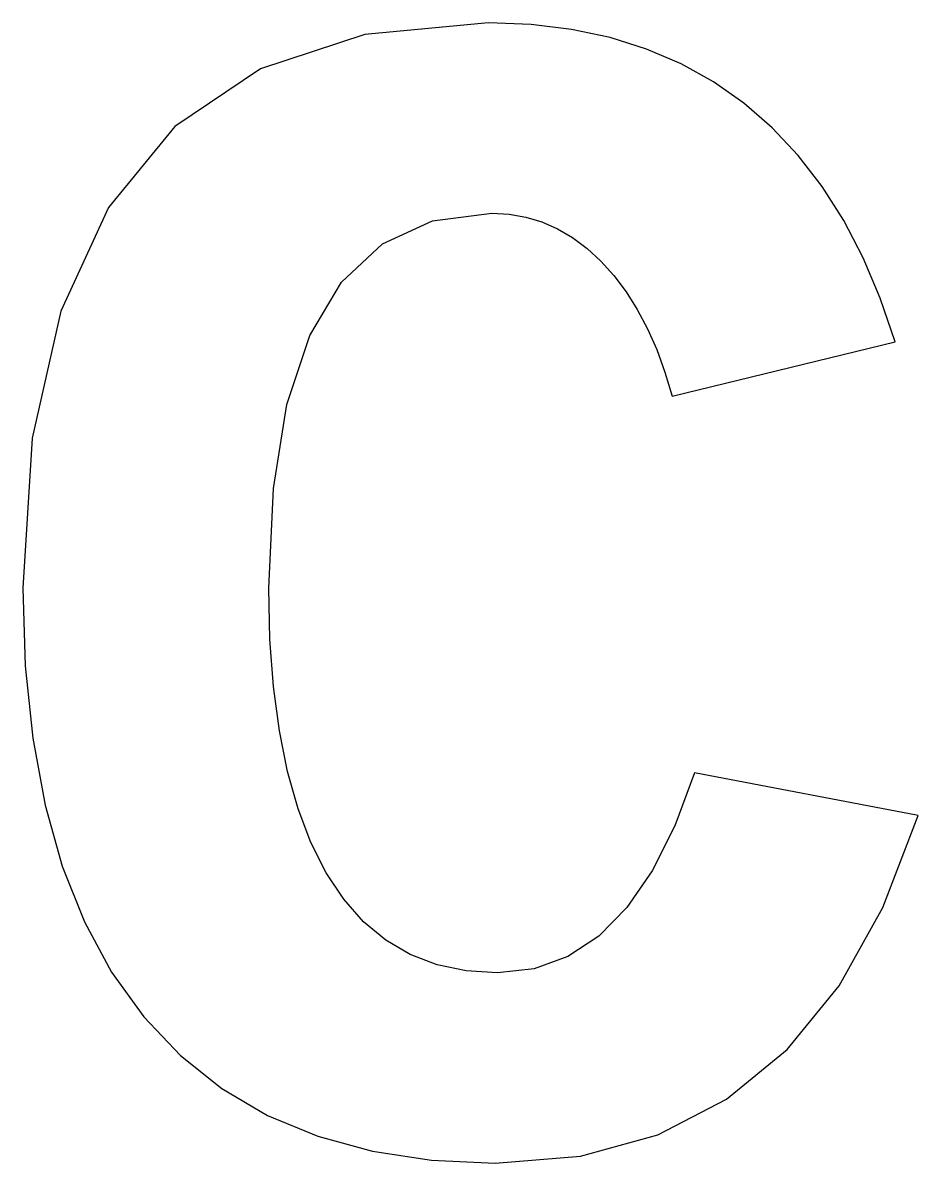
# Model space of a CAD drawing. Header units: metres. Extents: x -6.7 to 7.4, y -22.5 to -4.6.
import ezdxf

# ---------------------------------------------------------------- set-up
doc = ezdxf.new("R2010")
doc.units = ezdxf.units.M

msp = doc.modelspace()

# ---------------------------------------------------------------- linework, layer by layer
for p, q in [((0.616776, -4.59094), (-1.32483, -4.77211)), ((1.28557, -4.61671), (0.616776, -4.59094)), ((1.92255, -4.69402), (1.28557, -4.61671)), ((-1.32483, -4.77211), (-2.96774, -5.31561)), ((2.52771, -4.82288), (1.92255, -4.69402)), ((3.10104, -5.00325), (2.52771, -4.82288)), ((3.64256, -5.23518), (3.10104, -5.00325)), ((-2.96774, -5.31561), (-4.31194, -6.22147)), ((4.15227, -5.51865), (3.64256, -5.23518)), ((4.63014, -5.85367), (4.15227, -5.51865)), ((5.07468, -6.23938), (4.63014, -5.85367)), ((-4.31194, -6.22147), (-5.35744, -7.48965)), ((5.48424, -6.67505), (5.07468, -6.23938)), ((5.85883, -7.16069), (5.48424, -6.67505)), ((6.19844, -7.6963), (5.85883, -7.16069)), ((-5.35744, -7.48965), (-6.1042, -9.12019)), ((-1.04823, -8.06068), (-0.261505, -7.70016)), ((-0.261505, -7.70016), (0.668259, -7.58)), ((0.668259, -7.58), (0.939896, -7.59538)), ((0.939896, -7.59538), (1.20258, -7.64153)), ((1.20258, -7.64153), (1.45631, -7.71844)), ((6.50308, -8.28188), (6.19844, -7.6963)), ((1.45631, -7.71844), (1.70113, -7.82611)), ((1.70113, -7.82611), (1.93698, -7.96455)), ((1.93698, -7.96455), (2.16389, -8.13376)), ((-1.69193, -8.66153), (-1.04823, -8.06068)), ((2.16389, -8.13376), (2.38188, -8.33372)), ((2.38188, -8.33372), (2.58775, -8.56158)), ((6.77274, -8.91742), (6.50308, -8.28188)), ((2.58775, -8.56158), (2.7784, -8.81441)), ((-2.19258, -9.50272), (-1.69193, -8.66153)), ((2.7784, -8.81441), (2.95378, -9.09222)), ((7.00743, -9.60294), (6.77274, -8.91742)), ((-6.1042, -9.12019), (-6.55228, -11.1131)), ((2.95378, -9.09222), (3.11392, -9.39503)), ((3.11392, -9.39503), (3.25882, -9.72282)), ((-2.55019, -10.5842), (-2.19258, -9.50272)), ((3.50287, -10.4534), (7.00743, -9.60294)), ((3.25882, -9.72282), (3.38847, -10.0756)), ((3.38847, -10.0756), (3.50287, -10.4534)), ((-2.76476, -11.9061), (-2.55019, -10.5842)), ((-6.55228, -11.1131), (-6.70163, -13.4683)), ((-2.83627, -13.4683), (-2.76476, -11.9061)), ((-6.70163, -13.4683), (-6.66284, -14.6911)), ((-2.81786, -14.2695), (-2.83627, -13.4683)), ((-2.76265, -15.0165), (-2.81786, -14.2695)), ((-6.66284, -14.6911), (-6.54649, -15.8269)), ((-2.67061, -15.7093), (-2.76265, -15.0165)), ((-2.54176, -16.348), (-2.67061, -15.7093)), ((-6.54649, -15.8269), (-6.35258, -16.8756)), ((-2.3761, -16.9326), (-2.54176, -16.348)), ((3.85057, -16.3671), (3.54137, -17.2012)), ((7.36804, -17.0372), (3.85057, -16.3671)), ((-6.35258, -16.8756), (-6.0811, -17.8374)), ((-2.17363, -17.463), (-2.3761, -16.9326)), ((6.8127, -18.4866), (7.36804, -17.0372)), ((3.54137, -17.2012), (3.18797, -17.907)), ((-1.93434, -17.9392), (-2.17363, -17.463)), ((-6.0811, -17.8374), (-5.73206, -18.7121)), ((3.18797, -17.907), (2.79041, -18.4845)), ((-1.65851, -18.3562), (-1.93434, -17.9392)), ((-1.34639, -18.7091), (-1.65851, -18.3562)), ((2.79041, -18.4845), (2.34866, -18.9336)), ((6.1259, -19.713), (6.8127, -18.4866)), ((-5.73206, -18.7121), (-5.30544, -19.4997)), ((-0.998001, -18.9978), (-1.34639, -18.7091)), ((2.34866, -18.9336), (1.86273, -19.2544)), ((-0.613342, -19.2223), (-0.998001, -18.9978)), ((-0.192383, -19.3827), (-0.613342, -19.2223)), ((1.86273, -19.2544), (1.33261, -19.4469)), ((-5.30544, -19.4997), (-4.80125, -20.2004)), ((0.264816, -19.479), (-0.192383, -19.3827)), ((0.758331, -19.511), (0.264816, -19.479)), ((1.33261, -19.4469), (0.758331, -19.511)), ((5.30762, -20.7163), (6.1259, -19.713)), ((-4.80125, -20.2004), (-4.22313, -20.8105)), ((4.35785, -21.4967), (5.30762, -20.7163)), ((-4.22313, -20.8105), (-3.57481, -21.3268)), ((-3.57481, -21.3268), (-2.85629, -21.7492)), ((3.27663, -22.0542), (4.35785, -21.4967)), ((-2.85629, -21.7492), (-2.06758, -22.0777)), ((-2.06758, -22.0777), (-1.20866, -22.3124)), ((2.06393, -22.3886), (3.27663, -22.0542)), ((-1.20866, -22.3124), (-0.279541, -22.4532)), ((-0.279541, -22.4532), (0.719757, -22.5001)), ((0.719757, -22.5001), (2.06393, -22.3886))]:
    msp.add_line(p, q)

doc.saveas('drawing.dxf')
